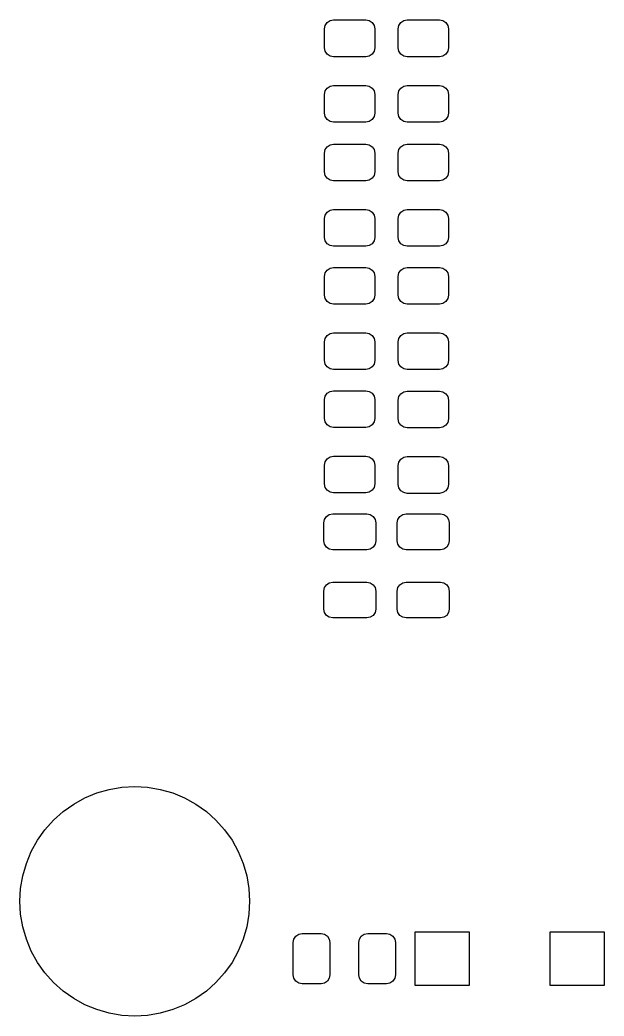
# Model space of a CAD drawing. Extents: x 0.07 to 2.75, y -2.34 to -0.07.
# Drawn here: x 0.07 to 0.711, y -2.322 to -1.229 of the extents above; entities that cross this region are included whole.
import ezdxf

# ---------------------------------------------------------------- set-up
doc = ezdxf.new("R2010")
doc.units = 0
doc.header["$MEASUREMENT"] = 0
doc.layers.add('BLACK', color=7, linetype='CONTINUOUS')

msp = doc.modelspace()

# ---------------------------------------------------------------- linework, layer by layer
at = {"layer": 'BLACK', "linetype": 'CONTINUOUS'}
for p, q in [((0.404331, -1.23839), (0.40508, -1.23462)), ((0.40508, -1.23462), (0.407214, -1.23143)), ((0.407214, -1.23143), (0.410407, -1.22929)), ((0.410407, -1.22929), (0.414173, -1.22854)), ((0.414173, -1.22854), (0.449606, -1.22854)), ((0.449606, -1.22854), (0.453373, -1.22929)), ((0.453373, -1.22929), (0.456566, -1.23143)), ((0.456566, -1.23143), (0.4587, -1.23462)), ((0.4587, -1.23462), (0.459449, -1.23839)), ((0.485039, -1.23839), (0.485789, -1.23462)), ((0.485789, -1.23462), (0.487922, -1.23143)), ((0.487922, -1.23143), (0.491115, -1.22929)), ((0.491115, -1.22929), (0.494882, -1.22854)), ((0.494882, -1.22854), (0.530315, -1.22854)), ((0.530315, -1.22854), (0.534082, -1.22929)), ((0.534082, -1.22929), (0.537275, -1.23143)), ((0.537275, -1.23143), (0.539408, -1.23462)), ((0.539408, -1.23462), (0.540157, -1.23839)), ((0.404331, -1.25906), (0.404331, -1.23839)), ((0.459449, -1.23839), (0.459449, -1.25906)), ((0.485039, -1.25906), (0.485039, -1.23839)), ((0.540157, -1.23839), (0.540157, -1.25906)), ((0.40508, -1.26282), (0.404331, -1.25906)), ((0.407214, -1.26601), (0.40508, -1.26282)), ((0.410407, -1.26815), (0.407214, -1.26601)), ((0.414173, -1.2689), (0.410407, -1.26815)), ((0.453373, -1.26815), (0.449606, -1.2689)), ((0.456566, -1.26601), (0.453373, -1.26815)), ((0.4587, -1.26282), (0.456566, -1.26601)), ((0.459449, -1.25906), (0.4587, -1.26282)), ((0.485789, -1.26282), (0.485039, -1.25906)), ((0.487922, -1.26601), (0.485789, -1.26282)), ((0.491115, -1.26815), (0.487922, -1.26601)), ((0.494882, -1.2689), (0.491115, -1.26815)), ((0.534082, -1.26815), (0.530315, -1.2689)), ((0.537275, -1.26601), (0.534082, -1.26815)), ((0.539408, -1.26282), (0.537275, -1.26601)), ((0.540157, -1.25906), (0.539408, -1.26282)), ((0.449606, -1.2689), (0.414173, -1.2689)), ((0.530315, -1.2689), (0.494882, -1.2689)), ((0.407214, -1.30328), (0.410407, -1.30114)), ((0.410407, -1.30114), (0.414173, -1.30039)), ((0.414173, -1.30039), (0.449606, -1.30039)), ((0.449606, -1.30039), (0.453373, -1.30114)), ((0.453373, -1.30114), (0.456566, -1.30328)), ((0.487922, -1.30328), (0.491115, -1.30114)), ((0.491115, -1.30114), (0.494882, -1.30039)), ((0.494882, -1.30039), (0.530315, -1.30039)), ((0.530315, -1.30039), (0.534082, -1.30114)), ((0.534082, -1.30114), (0.537275, -1.30328)), ((0.404331, -1.31024), (0.40508, -1.30647)), ((0.404331, -1.33091), (0.404331, -1.31024)), ((0.40508, -1.30647), (0.407214, -1.30328)), ((0.456566, -1.30328), (0.4587, -1.30647)), ((0.4587, -1.30647), (0.459449, -1.31024)), ((0.459449, -1.31024), (0.459449, -1.33091)), ((0.485039, -1.31024), (0.485789, -1.30647)), ((0.485039, -1.33091), (0.485039, -1.31024)), ((0.485789, -1.30647), (0.487922, -1.30328)), ((0.537275, -1.30328), (0.539408, -1.30647)), ((0.539408, -1.30647), (0.540157, -1.31024)), ((0.540157, -1.31024), (0.540157, -1.33091)), ((0.40508, -1.33467), (0.404331, -1.33091)), ((0.459449, -1.33091), (0.4587, -1.33467)), ((0.485789, -1.33467), (0.485039, -1.33091)), ((0.540157, -1.33091), (0.539408, -1.33467)), ((0.407214, -1.33787), (0.40508, -1.33467)), ((0.410407, -1.34), (0.407214, -1.33787)), ((0.414173, -1.34075), (0.410407, -1.34)), ((0.449606, -1.34075), (0.414173, -1.34075)), ((0.453373, -1.34), (0.449606, -1.34075)), ((0.456566, -1.33787), (0.453373, -1.34)), ((0.4587, -1.33467), (0.456566, -1.33787)), ((0.487922, -1.33787), (0.485789, -1.33467)), ((0.491115, -1.34), (0.487922, -1.33787)), ((0.494882, -1.34075), (0.491115, -1.34)), ((0.530315, -1.34075), (0.494882, -1.34075)), ((0.534082, -1.34), (0.530315, -1.34075)), ((0.537275, -1.33787), (0.534082, -1.34)), ((0.539408, -1.33467), (0.537275, -1.33787)), ((0.407214, -1.36774), (0.410407, -1.36561)), ((0.410407, -1.36561), (0.414173, -1.36486)), ((0.414173, -1.36486), (0.449606, -1.36486)), ((0.449606, -1.36486), (0.453373, -1.36561)), ((0.453373, -1.36561), (0.456566, -1.36774)), ((0.487922, -1.36774), (0.491115, -1.36561)), ((0.491115, -1.36561), (0.494882, -1.36486)), ((0.494882, -1.36486), (0.530315, -1.36486)), ((0.530315, -1.36486), (0.534082, -1.36561)), ((0.534082, -1.36561), (0.537275, -1.36774)), ((0.404331, -1.3747), (0.40508, -1.37094)), ((0.404331, -1.39537), (0.404331, -1.3747)), ((0.40508, -1.37094), (0.407214, -1.36774)), ((0.456566, -1.36774), (0.4587, -1.37094)), ((0.4587, -1.37094), (0.459449, -1.3747)), ((0.459449, -1.3747), (0.459449, -1.39537)), ((0.485039, -1.3747), (0.485789, -1.37094)), ((0.485039, -1.39537), (0.485039, -1.3747)), ((0.485789, -1.37094), (0.487922, -1.36774)), ((0.537275, -1.36774), (0.539408, -1.37094)), ((0.539408, -1.37094), (0.540157, -1.3747)), ((0.540157, -1.3747), (0.540157, -1.39537)), ((0.40508, -1.39914), (0.404331, -1.39537)), ((0.407214, -1.40233), (0.40508, -1.39914)), ((0.4587, -1.39914), (0.456566, -1.40233)), ((0.459449, -1.39537), (0.4587, -1.39914)), ((0.485789, -1.39914), (0.485039, -1.39537)), ((0.487922, -1.40233), (0.485789, -1.39914)), ((0.539408, -1.39914), (0.537275, -1.40233)), ((0.540157, -1.39537), (0.539408, -1.39914)), ((0.410407, -1.40447), (0.407214, -1.40233)), ((0.414173, -1.40522), (0.410407, -1.40447)), ((0.449606, -1.40522), (0.414173, -1.40522)), ((0.453373, -1.40447), (0.449606, -1.40522)), ((0.456566, -1.40233), (0.453373, -1.40447)), ((0.491115, -1.40447), (0.487922, -1.40233)), ((0.494882, -1.40522), (0.491115, -1.40447)), ((0.530315, -1.40522), (0.494882, -1.40522)), ((0.534082, -1.40447), (0.530315, -1.40522)), ((0.537275, -1.40233), (0.534082, -1.40447)), ((0.404331, -1.44656), (0.40508, -1.44279)), ((0.40508, -1.44279), (0.407214, -1.4396)), ((0.407214, -1.4396), (0.410407, -1.43746)), ((0.410407, -1.43746), (0.414173, -1.43671)), ((0.414173, -1.43671), (0.449606, -1.43671)), ((0.449606, -1.43671), (0.453373, -1.43746)), ((0.453373, -1.43746), (0.456566, -1.4396)), ((0.456566, -1.4396), (0.4587, -1.44279)), ((0.4587, -1.44279), (0.459449, -1.44656)), ((0.485039, -1.44656), (0.485789, -1.44279)), ((0.485789, -1.44279), (0.487922, -1.4396)), ((0.487922, -1.4396), (0.491115, -1.43746)), ((0.491115, -1.43746), (0.494882, -1.43671)), ((0.494882, -1.43671), (0.530315, -1.43671)), ((0.530315, -1.43671), (0.534082, -1.43746)), ((0.534082, -1.43746), (0.537275, -1.4396)), ((0.537275, -1.4396), (0.539408, -1.44279)), ((0.539408, -1.44279), (0.540157, -1.44656)), ((0.404331, -1.46722), (0.404331, -1.44656)), ((0.459449, -1.44656), (0.459449, -1.46722)), ((0.485039, -1.46722), (0.485039, -1.44656)), ((0.540157, -1.44656), (0.540157, -1.46722)), ((0.40508, -1.47099), (0.404331, -1.46722)), ((0.407214, -1.47418), (0.40508, -1.47099)), ((0.410407, -1.47632), (0.407214, -1.47418)), ((0.456566, -1.47418), (0.453373, -1.47632)), ((0.4587, -1.47099), (0.456566, -1.47418)), ((0.459449, -1.46722), (0.4587, -1.47099)), ((0.485789, -1.47099), (0.485039, -1.46722)), ((0.487922, -1.47418), (0.485789, -1.47099)), ((0.491115, -1.47632), (0.487922, -1.47418)), ((0.537275, -1.47418), (0.534082, -1.47632)), ((0.539408, -1.47099), (0.537275, -1.47418)), ((0.540157, -1.46722), (0.539408, -1.47099)), ((0.414173, -1.47707), (0.410407, -1.47632)), ((0.449606, -1.47707), (0.414173, -1.47707)), ((0.453373, -1.47632), (0.449606, -1.47707)), ((0.494882, -1.47707), (0.491115, -1.47632)), ((0.530315, -1.47707), (0.494882, -1.47707)), ((0.534082, -1.47632), (0.530315, -1.47707)), ((0.404331, -1.51004), (0.40508, -1.50627)), ((0.40508, -1.50627), (0.407214, -1.50308)), ((0.407214, -1.50308), (0.410407, -1.50095)), ((0.410407, -1.50095), (0.414173, -1.5002)), ((0.414173, -1.5002), (0.449606, -1.5002)), ((0.449606, -1.5002), (0.453373, -1.50095)), ((0.453373, -1.50095), (0.456566, -1.50308)), ((0.456566, -1.50308), (0.4587, -1.50627)), ((0.4587, -1.50627), (0.459449, -1.51004)), ((0.485039, -1.51004), (0.485789, -1.50627)), ((0.485789, -1.50627), (0.487922, -1.50308)), ((0.487922, -1.50308), (0.491115, -1.50095)), ((0.491115, -1.50095), (0.494882, -1.5002)), ((0.494882, -1.5002), (0.530315, -1.5002)), ((0.530315, -1.5002), (0.534082, -1.50095)), ((0.534082, -1.50095), (0.537275, -1.50308)), ((0.537275, -1.50308), (0.539408, -1.50627)), ((0.539408, -1.50627), (0.540157, -1.51004)), ((0.404331, -1.53071), (0.404331, -1.51004)), ((0.459449, -1.51004), (0.459449, -1.53071)), ((0.485039, -1.53071), (0.485039, -1.51004)), ((0.540157, -1.51004), (0.540157, -1.53071)), ((0.40508, -1.53448), (0.404331, -1.53071)), ((0.459449, -1.53071), (0.4587, -1.53448)), ((0.485789, -1.53448), (0.485039, -1.53071)), ((0.540157, -1.53071), (0.539408, -1.53448)), ((0.407214, -1.53767), (0.40508, -1.53448)), ((0.410407, -1.5398), (0.407214, -1.53767)), ((0.414173, -1.54055), (0.410407, -1.5398)), ((0.449606, -1.54055), (0.414173, -1.54055)), ((0.453373, -1.5398), (0.449606, -1.54055)), ((0.456566, -1.53767), (0.453373, -1.5398)), ((0.4587, -1.53448), (0.456566, -1.53767)), ((0.487922, -1.53767), (0.485789, -1.53448)), ((0.491115, -1.5398), (0.487922, -1.53767)), ((0.494882, -1.54055), (0.491115, -1.5398)), ((0.530315, -1.54055), (0.494882, -1.54055)), ((0.534082, -1.5398), (0.530315, -1.54055)), ((0.537275, -1.53767), (0.534082, -1.5398)), ((0.539408, -1.53448), (0.537275, -1.53767)), ((0.407214, -1.57493), (0.410407, -1.5728)), ((0.410407, -1.5728), (0.414173, -1.57205)), ((0.414173, -1.57205), (0.449606, -1.57205)), ((0.449606, -1.57205), (0.453373, -1.5728)), ((0.453373, -1.5728), (0.456566, -1.57493)), ((0.487922, -1.57493), (0.491115, -1.5728)), ((0.491115, -1.5728), (0.494882, -1.57205)), ((0.494882, -1.57205), (0.530315, -1.57205)), ((0.530315, -1.57205), (0.534082, -1.5728)), ((0.534082, -1.5728), (0.537275, -1.57493)), ((0.404331, -1.58189), (0.40508, -1.57812)), ((0.404331, -1.60256), (0.404331, -1.58189)), ((0.40508, -1.57812), (0.407214, -1.57493)), ((0.456566, -1.57493), (0.4587, -1.57812)), ((0.4587, -1.57812), (0.459449, -1.58189)), ((0.459449, -1.58189), (0.459449, -1.60256)), ((0.485039, -1.58189), (0.485789, -1.57812)), ((0.485039, -1.60256), (0.485039, -1.58189)), ((0.485789, -1.57812), (0.487922, -1.57493)), ((0.537275, -1.57493), (0.539408, -1.57812)), ((0.539408, -1.57812), (0.540157, -1.58189)), ((0.540157, -1.58189), (0.540157, -1.60256)), ((0.40508, -1.60633), (0.404331, -1.60256)), ((0.407214, -1.60952), (0.40508, -1.60633)), ((0.4587, -1.60633), (0.456566, -1.60952)), ((0.459449, -1.60256), (0.4587, -1.60633)), ((0.485789, -1.60633), (0.485039, -1.60256)), ((0.487922, -1.60952), (0.485789, -1.60633)), ((0.539408, -1.60633), (0.537275, -1.60952)), ((0.540157, -1.60256), (0.539408, -1.60633)), ((0.410407, -1.61165), (0.407214, -1.60952)), ((0.414173, -1.6124), (0.410407, -1.61165)), ((0.449606, -1.6124), (0.414173, -1.6124)), ((0.453373, -1.61165), (0.449606, -1.6124)), ((0.456566, -1.60952), (0.453373, -1.61165)), ((0.491115, -1.61165), (0.487922, -1.60952)), ((0.494882, -1.6124), (0.491115, -1.61165)), ((0.530315, -1.6124), (0.494882, -1.6124)), ((0.534082, -1.61165), (0.530315, -1.6124)), ((0.537275, -1.60952), (0.534082, -1.61165)), ((0.40508, -1.64161), (0.407214, -1.63841)), ((0.407214, -1.63841), (0.410407, -1.63628)), ((0.410407, -1.63628), (0.414173, -1.63553)), ((0.414173, -1.63553), (0.449606, -1.63553)), ((0.449606, -1.63553), (0.453373, -1.63628)), ((0.453373, -1.63628), (0.456566, -1.63841)), ((0.456566, -1.63841), (0.4587, -1.64161)), ((0.485789, -1.6421), (0.487922, -1.63891)), ((0.487922, -1.63891), (0.491115, -1.63677)), ((0.491115, -1.63677), (0.494882, -1.63602)), ((0.494882, -1.63602), (0.530315, -1.63602)), ((0.530315, -1.63602), (0.534082, -1.63677)), ((0.534082, -1.63677), (0.537275, -1.63891)), ((0.537275, -1.63891), (0.539408, -1.6421)), ((0.404331, -1.64537), (0.40508, -1.64161)), ((0.404331, -1.66604), (0.404331, -1.64537)), ((0.4587, -1.64161), (0.459449, -1.64537)), ((0.459449, -1.64537), (0.459449, -1.66604)), ((0.485039, -1.64587), (0.485789, -1.6421)), ((0.485039, -1.66654), (0.485039, -1.64587)), ((0.539408, -1.6421), (0.540157, -1.64587)), ((0.540157, -1.64587), (0.540157, -1.66654)), ((0.40508, -1.66981), (0.404331, -1.66604)), ((0.407214, -1.673), (0.40508, -1.66981)), ((0.410407, -1.67514), (0.407214, -1.673)), ((0.456566, -1.673), (0.453373, -1.67514)), ((0.4587, -1.66981), (0.456566, -1.673)), ((0.459449, -1.66604), (0.4587, -1.66981)), ((0.485789, -1.6703), (0.485039, -1.66654)), ((0.487922, -1.6735), (0.485789, -1.6703)), ((0.539408, -1.6703), (0.537275, -1.6735)), ((0.540157, -1.66654), (0.539408, -1.6703)), ((0.414173, -1.67589), (0.410407, -1.67514)), ((0.449606, -1.67589), (0.414173, -1.67589)), ((0.453373, -1.67514), (0.449606, -1.67589)), ((0.491115, -1.67563), (0.487922, -1.6735)), ((0.494882, -1.67638), (0.491115, -1.67563)), ((0.530315, -1.67638), (0.494882, -1.67638)), ((0.534082, -1.67563), (0.530315, -1.67638)), ((0.537275, -1.6735), (0.534082, -1.67563)), ((0.404331, -1.71722), (0.40508, -1.71346)), ((0.40508, -1.71346), (0.407214, -1.71026)), ((0.407214, -1.71026), (0.410407, -1.70813)), ((0.410407, -1.70813), (0.414173, -1.70738)), ((0.414173, -1.70738), (0.449606, -1.70738)), ((0.449606, -1.70738), (0.453373, -1.70813)), ((0.453373, -1.70813), (0.456566, -1.71026)), ((0.456566, -1.71026), (0.4587, -1.71346)), ((0.4587, -1.71346), (0.459449, -1.71722)), ((0.485039, -1.71772), (0.485789, -1.71395)), ((0.485789, -1.71395), (0.487922, -1.71076)), ((0.487922, -1.71076), (0.491115, -1.70862)), ((0.491115, -1.70862), (0.494882, -1.70787)), ((0.494882, -1.70787), (0.530315, -1.70787)), ((0.530315, -1.70787), (0.534082, -1.70862)), ((0.534082, -1.70862), (0.537275, -1.71076)), ((0.537275, -1.71076), (0.539408, -1.71395)), ((0.539408, -1.71395), (0.540157, -1.71772)), ((0.404331, -1.73789), (0.404331, -1.71722)), ((0.459449, -1.71722), (0.459449, -1.73789)), ((0.485039, -1.73839), (0.485039, -1.71772)), ((0.540157, -1.71772), (0.540157, -1.73839)), ((0.40508, -1.74166), (0.404331, -1.73789)), ((0.459449, -1.73789), (0.4587, -1.74166)), ((0.485789, -1.74215), (0.485039, -1.73839)), ((0.540157, -1.73839), (0.539408, -1.74215)), ((0.407214, -1.74485), (0.40508, -1.74166)), ((0.410407, -1.74699), (0.407214, -1.74485)), ((0.414173, -1.74774), (0.410407, -1.74699)), ((0.449606, -1.74774), (0.414173, -1.74774)), ((0.453373, -1.74699), (0.449606, -1.74774)), ((0.456566, -1.74485), (0.453373, -1.74699)), ((0.4587, -1.74166), (0.456566, -1.74485)), ((0.487922, -1.74535), (0.485789, -1.74215)), ((0.491115, -1.74748), (0.487922, -1.74535)), ((0.494882, -1.74823), (0.491115, -1.74748)), ((0.530315, -1.74823), (0.494882, -1.74823)), ((0.534082, -1.74748), (0.530315, -1.74823)), ((0.537275, -1.74535), (0.534082, -1.74748)), ((0.539408, -1.74215), (0.537275, -1.74535)), ((0.409422, -1.77162), (0.413189, -1.77087)), ((0.413189, -1.77087), (0.450591, -1.77087)), ((0.450591, -1.77087), (0.454357, -1.77162)), ((0.490131, -1.77162), (0.493898, -1.77087)), ((0.493898, -1.77087), (0.531299, -1.77087)), ((0.531299, -1.77087), (0.535066, -1.77162)), ((0.403346, -1.78071), (0.404096, -1.77694)), ((0.403346, -1.80039), (0.403346, -1.78071)), ((0.404096, -1.77694), (0.406229, -1.77375)), ((0.406229, -1.77375), (0.409422, -1.77162)), ((0.454357, -1.77162), (0.45755, -1.77375)), ((0.45755, -1.77375), (0.459684, -1.77694)), ((0.459684, -1.77694), (0.460433, -1.78071)), ((0.460433, -1.78071), (0.460433, -1.80039)), ((0.484055, -1.78071), (0.484804, -1.77694)), ((0.484055, -1.80039), (0.484055, -1.78071)), ((0.484804, -1.77694), (0.486938, -1.77375)), ((0.486938, -1.77375), (0.490131, -1.77162)), ((0.535066, -1.77162), (0.538259, -1.77375)), ((0.538259, -1.77375), (0.540393, -1.77694)), ((0.540393, -1.77694), (0.541142, -1.78071)), ((0.541142, -1.78071), (0.541142, -1.80039)), ((0.404096, -1.80416), (0.403346, -1.80039)), ((0.406229, -1.80735), (0.404096, -1.80416)), ((0.459684, -1.80416), (0.45755, -1.80735)), ((0.460433, -1.80039), (0.459684, -1.80416)), ((0.484804, -1.80416), (0.484055, -1.80039)), ((0.486938, -1.80735), (0.484804, -1.80416)), ((0.540393, -1.80416), (0.538259, -1.80735)), ((0.541142, -1.80039), (0.540393, -1.80416)), ((0.409422, -1.80949), (0.406229, -1.80735)), ((0.413189, -1.81024), (0.409422, -1.80949)), ((0.450591, -1.81024), (0.413189, -1.81024)), ((0.454357, -1.80949), (0.450591, -1.81024)), ((0.45755, -1.80735), (0.454357, -1.80949)), ((0.490131, -1.80949), (0.486938, -1.80735)), ((0.493898, -1.81024), (0.490131, -1.80949)), ((0.531299, -1.81024), (0.493898, -1.81024)), ((0.535066, -1.80949), (0.531299, -1.81024)), ((0.538259, -1.80735), (0.535066, -1.80949)), ((0.406229, -1.84855), (0.409422, -1.84642)), ((0.409422, -1.84642), (0.413189, -1.84567)), ((0.413189, -1.84567), (0.450591, -1.84567)), ((0.450591, -1.84567), (0.454357, -1.84642)), ((0.454357, -1.84642), (0.45755, -1.84855)), ((0.486938, -1.84855), (0.490131, -1.84642)), ((0.490131, -1.84642), (0.493898, -1.84567)), ((0.493898, -1.84567), (0.531299, -1.84567)), ((0.531299, -1.84567), (0.535066, -1.84642)), ((0.535066, -1.84642), (0.538259, -1.84855)), ((0.403346, -1.85551), (0.404096, -1.85175)), ((0.403346, -1.8752), (0.403346, -1.85551)), ((0.404096, -1.85175), (0.406229, -1.84855)), ((0.45755, -1.84855), (0.459684, -1.85175)), ((0.459684, -1.85175), (0.460433, -1.85551)), ((0.460433, -1.85551), (0.460433, -1.8752)), ((0.484055, -1.85551), (0.484804, -1.85175)), ((0.484055, -1.8752), (0.484055, -1.85551)), ((0.484804, -1.85175), (0.486938, -1.84855)), ((0.538259, -1.84855), (0.540393, -1.85175)), ((0.540393, -1.85175), (0.541142, -1.85551)), ((0.541142, -1.85551), (0.541142, -1.8752)), ((0.404096, -1.87896), (0.403346, -1.8752)), ((0.406229, -1.88216), (0.404096, -1.87896)), ((0.459684, -1.87896), (0.45755, -1.88216)), ((0.460433, -1.8752), (0.459684, -1.87896)), ((0.484804, -1.87896), (0.484055, -1.8752)), ((0.486938, -1.88216), (0.484804, -1.87896)), ((0.540393, -1.87896), (0.538259, -1.88216)), ((0.541142, -1.8752), (0.540393, -1.87896)), ((0.409422, -1.88429), (0.406229, -1.88216)), ((0.413189, -1.88504), (0.409422, -1.88429)), ((0.450591, -1.88504), (0.413189, -1.88504)), ((0.454357, -1.88429), (0.450591, -1.88504)), ((0.45755, -1.88216), (0.454357, -1.88429)), ((0.490131, -1.88429), (0.486938, -1.88216)), ((0.493898, -1.88504), (0.490131, -1.88429)), ((0.531299, -1.88504), (0.493898, -1.88504)), ((0.535066, -1.88429), (0.531299, -1.88504)), ((0.538259, -1.88216), (0.535066, -1.88429)), ((0.1414, -2.08256), (0.154453, -2.07715)), ((0.154453, -2.07715), (0.168029, -2.07324)), ((0.168029, -2.07324), (0.181957, -2.07087)), ((0.181957, -2.07087), (0.196063, -2.07008)), ((0.196063, -2.07008), (0.210169, -2.07087)), ((0.210169, -2.07087), (0.224097, -2.07324)), ((0.224097, -2.07324), (0.237673, -2.07715)), ((0.237673, -2.07715), (0.250726, -2.08256)), ((0.129035, -2.08939), (0.1414, -2.08256)), ((0.250726, -2.08256), (0.263091, -2.08939)), ((0.106979, -2.10698), (0.117513, -2.09756)), ((0.117513, -2.09756), (0.129035, -2.08939)), ((0.263091, -2.08939), (0.274613, -2.09756)), ((0.274613, -2.09756), (0.285147, -2.10698)), ((0.097564, -2.11751), (0.106979, -2.10698)), ((0.285147, -2.10698), (0.294561, -2.11751)), ((0.089389, -2.12904), (0.097564, -2.11751)), ((0.294561, -2.11751), (0.302737, -2.12904)), ((0.082555, -2.1414), (0.089389, -2.12904)), ((0.302737, -2.12904), (0.309571, -2.1414)), ((0.077148, -2.15445), (0.082555, -2.1414)), ((0.309571, -2.1414), (0.314977, -2.15445)), ((0.073237, -2.16803), (0.077148, -2.15445)), ((0.314977, -2.15445), (0.318889, -2.16803)), ((0.070871, -2.18196), (0.073237, -2.16803)), ((0.318889, -2.16803), (0.321255, -2.18196)), ((0.070079, -2.19606), (0.070871, -2.18196)), ((0.321255, -2.18196), (0.322047, -2.19606)), ((0.070871, -2.21017), (0.070079, -2.19606)), ((0.322047, -2.19606), (0.321255, -2.21017)), ((0.073237, -2.2241), (0.070871, -2.21017)), ((0.321255, -2.21017), (0.318889, -2.2241)), ((0.077148, -2.23767), (0.073237, -2.2241)), ((0.318889, -2.2241), (0.314977, -2.23767)), ((0.503839, -2.28858), (0.503839, -2.22953)), ((0.503839, -2.22953), (0.562894, -2.22953)), ((0.562894, -2.22953), (0.562894, -2.28858)), ((0.65187, -2.28858), (0.65187, -2.22953)), ((0.65187, -2.22953), (0.710925, -2.22953)), ((0.710925, -2.22953), (0.710925, -2.28858)), ((0.082555, -2.25073), (0.077148, -2.23767)), ((0.314977, -2.23767), (0.309571, -2.25073)), ((0.369882, -2.24134), (0.370631, -2.23757)), ((0.369882, -2.27677), (0.369882, -2.24134)), ((0.370631, -2.23757), (0.372765, -2.23438)), ((0.372765, -2.23438), (0.375958, -2.23225)), ((0.375958, -2.23225), (0.379724, -2.2315)), ((0.379724, -2.2315), (0.400394, -2.2315)), ((0.400394, -2.2315), (0.40416, -2.23225)), ((0.40416, -2.23225), (0.407353, -2.23438)), ((0.407353, -2.23438), (0.409487, -2.23757)), ((0.409487, -2.23757), (0.410236, -2.24134)), ((0.410236, -2.24134), (0.410236, -2.27677)), ((0.441732, -2.24134), (0.442481, -2.23757)), ((0.441732, -2.27677), (0.441732, -2.24134)), ((0.442481, -2.23757), (0.444615, -2.23438)), ((0.444615, -2.23438), (0.447808, -2.23225)), ((0.447808, -2.23225), (0.451575, -2.2315)), ((0.451575, -2.2315), (0.472244, -2.2315)), ((0.472244, -2.2315), (0.476011, -2.23225)), ((0.476011, -2.23225), (0.479204, -2.23438)), ((0.479204, -2.23438), (0.481337, -2.23757)), ((0.481337, -2.23757), (0.482087, -2.24134)), ((0.482087, -2.24134), (0.482087, -2.27677)), ((0.089389, -2.26309), (0.082555, -2.25073)), ((0.309571, -2.25073), (0.302737, -2.26309)), ((0.097564, -2.27461), (0.089389, -2.26309)), ((0.302737, -2.26309), (0.294561, -2.27461)), ((0.106979, -2.28515), (0.097564, -2.27461)), ((0.117513, -2.29456), (0.106979, -2.28515)), ((0.285147, -2.28515), (0.274613, -2.29456)), ((0.294561, -2.27461), (0.285147, -2.28515)), ((0.370631, -2.28054), (0.369882, -2.27677)), ((0.372765, -2.28373), (0.370631, -2.28054)), ((0.375958, -2.28586), (0.372765, -2.28373)), ((0.407353, -2.28373), (0.40416, -2.28586)), ((0.409487, -2.28054), (0.407353, -2.28373)), ((0.410236, -2.27677), (0.409487, -2.28054)), ((0.442481, -2.28054), (0.441732, -2.27677)), ((0.444615, -2.28373), (0.442481, -2.28054)), ((0.447808, -2.28586), (0.444615, -2.28373)), ((0.479204, -2.28373), (0.476011, -2.28586)), ((0.481337, -2.28054), (0.479204, -2.28373)), ((0.482087, -2.27677), (0.481337, -2.28054)), ((0.129035, -2.30274), (0.117513, -2.29456)), ((0.274613, -2.29456), (0.263091, -2.30274)), ((0.379724, -2.28661), (0.375958, -2.28586)), ((0.400394, -2.28661), (0.379724, -2.28661)), ((0.40416, -2.28586), (0.400394, -2.28661)), ((0.451575, -2.28661), (0.447808, -2.28586)), ((0.472244, -2.28661), (0.451575, -2.28661)), ((0.476011, -2.28586), (0.472244, -2.28661)), ((0.562894, -2.28858), (0.503839, -2.28858)), ((0.710925, -2.28858), (0.65187, -2.28858)), ((0.1414, -2.30957), (0.129035, -2.30274)), ((0.263091, -2.30274), (0.250726, -2.30957)), ((0.154453, -2.31498), (0.1414, -2.30957)), ((0.168029, -2.31889), (0.154453, -2.31498)), ((0.237673, -2.31498), (0.224097, -2.31889)), ((0.250726, -2.30957), (0.237673, -2.31498)), ((0.181957, -2.32126), (0.168029, -2.31889)), ((0.196063, -2.32205), (0.181957, -2.32126)), ((0.210169, -2.32126), (0.196063, -2.32205)), ((0.224097, -2.31889), (0.210169, -2.32126))]:
    msp.add_line(p, q, dxfattribs=at)

doc.saveas('drawing.dxf')
